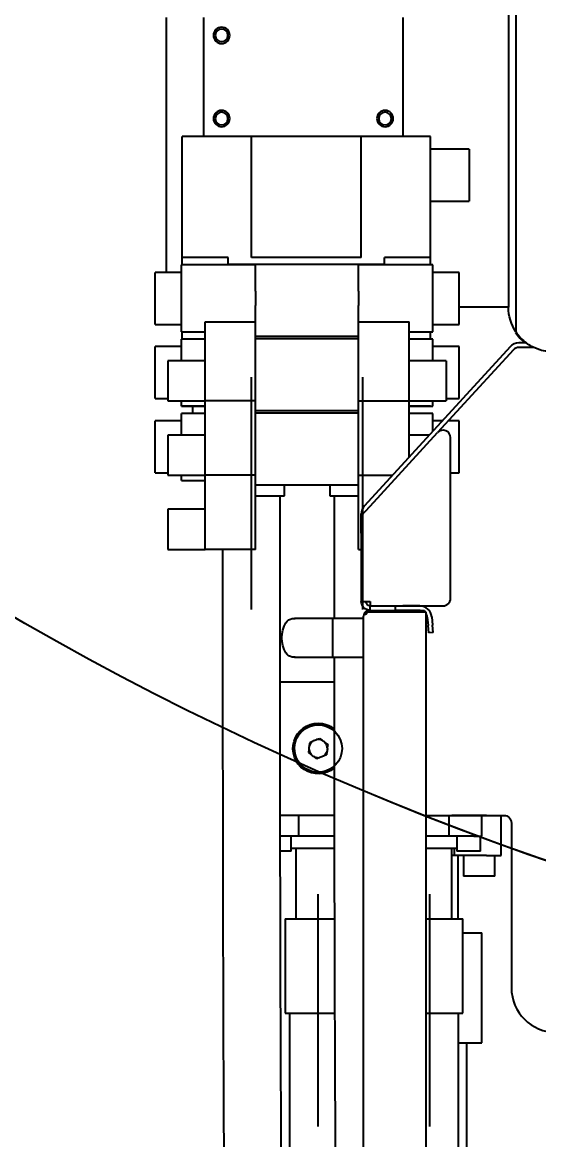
# Model space of a CAD drawing. Header units: millimetres. Extents: x 10462777 to 22643323, y 453826 to 1389191.
# Drawn here: x 11299086 to 11299433, y 582149 to 582901 of the extents above; entities that cross this region are included whole.
import ezdxf

# ---------------------------------------------------------------- set-up
doc = ezdxf.new("R2010")
doc.units = ezdxf.units.MM
doc.header["$LTSCALE"] = 200
doc.header["$MEASUREMENT"] = 0
doc.header["$PDMODE"] = 35
doc.header["$PDSIZE"] = -5
doc.linetypes.add('PHANTOM', pattern=[2.5, 1.25, -0.25, 0.25, -0.25, 0.25, -0.25])
doc.layers.get('0').update_dxf_attribs({"linetype": 'CONTINUOUS'})
doc.layers.get('DEFPOINTS').update_dxf_attribs({"linetype": 'CONTINUOUS'})
doc.layers.add('2', color=2, linetype='CONTINUOUS')
doc.layers.add('DV1_DEFAULT', color=7, linetype='CONTINUOUS')
doc.layers.add('LAYOUT', color=8, linetype='CONTINUOUS', lineweight=25)
doc.styles.get("Standard").update_dxf_attribs({"font": 'SYMBOL'})
doc.dimstyles.new('DS ROBOTEC', dxfattribs={"dimscale": 0, "dimtxt": 2.5, "dimasz": 2.5, "dimexe": 0.3, "dimexo": 0.3, "dimgap": 0.5, "dimtad": 1, "dimzin": 9, "dimdsep": 46, "dimtxsty": 'Standard', "dimblk": 'OPEN', "dimcen": 0, "dimclrd": 4, "dimclre": 4, "dimclrt": 110, "dimazin": 2, "dimtm": 1.5, "dimtfac": 1, "dimtmove": 0, "dimatfit": 3, "dimldrblk": 'OPEN', "dimfxl": 1, "dimtfill": 1, "dimtolj": 1, "dimlwd": -1, "dimlwe": -1, "dimarcsym": 0})

# ---------------------------------------------------------------- blocks, each defined once
blk = doc.blocks.new('r710ic')
at = {"layer": 'DV1_DEFAULT', "color": 7, "linetype": 'Continuous', "lineweight": 0}
blk.add_arc((272041.37, 104232.63), 2050.12, 337.10565, 23.79911, dxfattribs=at)
at = {"layer": 'LAYOUT', "color": 3}
blk.add_circle((272041.37, 104232.63), 2050.12, dxfattribs=at)
blk = doc.blocks.new('A$C7DA30AB0')
at = {"layer": 'LAYOUT', "color": 6, "linetype": 'PHANTOM'}
blk.add_circle((3030.45, 3025.99, 0), 2693.02, dxfattribs=at)
blk = doc.blocks.new('_OPEN')
at = {"color": 0, "linetype": 'ByBlock'}
for p, q in [((-1, 0.1667), (0, 0)), ((0, 0), (-1, -0.1667)), ((0, 0), (-1, 0))]:
    blk.add_line(p, q, dxfattribs=at)
blk = doc.blocks.new('*D268')
at = {"color": 4, "linetype": 'ByBlock', "ltscale": 10, "transparency": 16777216}
for p, q in [((11298559.25, 584536.53), (11298559.25, 584230.76)), ((11298807.86, 582789.32), (11298807.86, 584272.76)), ((11298384.25, 584251.76), (11298209.25, 584251.76)), ((11298807.86, 584251.76), (11298559.25, 584251.76)), ((11298982.86, 584251.76), (11299157.86, 584251.76))]:
    blk.add_line(p, q, dxfattribs=at)
at = {"layer": 'DEFPOINTS', "color": 0, "ltscale": 10, "transparency": 16777216}
for p in [(11298559.25, 584557.53, 0), (11298559.25, 584251.76), (11298807.86, 582768.32, 0)]:
    blk.add_point(p, dxfattribs=at)
at = {"color": 4, "ltscale": 10, "transparency": 16777216, "xscale": 175, "yscale": 175, "zscale": 175}
blk.add_blockref('_OPEN', (11298559.25, 584251.76), dxfattribs=at)
at = {"color": 4, "ltscale": 10, "transparency": 16777216, "xscale": 175, "yscale": 175, "zscale": 175, "rotation": 180}
blk.add_blockref('_OPEN', (11298807.86, 584251.76), dxfattribs=at)
at = {"color": 110, "ltscale": 10, "transparency": 16777216, "insert": (11298683.55, 584411.03), "char_height": 175, "attachment_point": 5, "bg_fill": 3, "box_fill_scale": 1.25, "bg_fill_color": 256, "bg_fill_true_color": 13158600, "bg_fill_transparency": 0}
blk.add_mtext('\\A1;249', dxfattribs=at)

msp = doc.modelspace()

# ---------------------------------------------------------------- linework, layer by layer
at = {"layer": '2', "color": 124, "linetype": 'Continuous'}
for p, q in [((11299412.86241, 583034.4183, 0), (11299412.86241, 582709.41369, 0)), ((11299417.86248, 583034.4183, 0), (11299417.86248, 582692.83033, 0)), ((11299432.90397, 582680.47028, 0), (11299432.92107, 582680.46869, 0))]:
    msp.add_line(p, q, dxfattribs=at)
at = {"layer": '2', "color": 252, "linetype": 'Continuous'}
for p, q in [((11299182.85914, 582732.91457, 0), (11299182.85914, 582904.41646, 0)), ((11299207.8595, 582824.41532, 0), (11299207.8595, 582904.41646, 0)), ((11299341.8614, 582904.41646, 0), (11299341.8614, 582824.41532, 0)), ((11299207.7345, 582894.49405, 0), (11299207.8595, 582894.49405, 0)), ((11299207.7345, 582892.58713, 0), (11299207.8595, 582892.58713, 0)), ((11299207.7345, 582892.00239, 0), (11299207.8595, 582892.00239, 0)), ((11299341.8614, 582824.41532, 0), (11299207.8595, 582824.41532, 0)), ((11299412.86132, 582709.41369, 0), (11299379.65975, 582709.41369, 0)), ((11299424.86305, 582685.41335, 0), (11299419.88559, 582685.41335, 0)), ((11299413.9839, 582682.81433, 0), (11299315.95943, 582575.70467, 0)), ((11299416.19703, 582680.78892, 0), (11299365.17377, 582625.03667, 0)), ((11299430.21305, 582682.4133, 0), (11299419.88559, 582682.4133, 0)), ((11299319.86109, 582575.52428, 0), (11299365.17323, 582625.03608, 0)), ((11299373.86186, 582513.4129, 0), (11299373.86186, 582621.66039, 0)), ((11299313.86101, 582568.96809, 0), (11299319.86109, 582575.52428, 0)), ((11299313.86101, 582557.41153, 0), (11299313.86101, 582570.30357, 0)), ((11299313.86101, 582570.30357, 0), (11299313.86101, 582568.96809, 0)), ((11299313.86101, 582568.96809, 0), (11299313.86101, 582511.41087, 0)), ((11299313.86101, 582511.41087, 0), (11299319.86109, 582511.41087, 0)), ((11299319.86109, 582511.41087, 0), (11299319.86109, 582508.41283, 0)), ((11299319.36108, 582504.42551, 0), (11299317.71542, 582504.42551, 0)), ((11299318.00693, 582504.42751, 0), (11299319.36108, 582504.42751, 0)), ((11299319.41368, 582505.42752, 0), (11299319.36108, 582505.42752, 0)), ((11299353.36157, 582504.42751, 0), (11299319.36108, 582504.42751, 0)), ((11299319.36108, 582504.42551, 0), (11299353.36157, 582504.42551, 0)), ((11299319.86109, 582508.41283, 0), (11299368.86179, 582508.41283, 0)), ((11299319.86109, 582508.41083, 0), (11299336.86133, 582508.41083, 0)), ((11299319.86109, 582505.41079, 0), (11299319.86109, 582508.41083, 0)), ((11299319.86109, 582505.41079, 0), (11299336.86133, 582505.41079, 0)), ((11299353.36157, 582505.42752, 0), (11299336.86124, 582505.42752, 0)), ((11299336.86133, 582505.41079, 0), (11299336.86133, 582508.41083, 0)), ((11299336.86133, 582508.41083, 0), (11299341.8614, 582508.41083, 0)), ((11299353.26845, 582508.41083, 0), (11299341.8614, 582508.41083, 0)), ((11299353.36157, 582505.42752, 0), (11299356.36161, 582505.42752, 0)), ((11299356.36161, 582504.42751, 0), (11299353.36157, 582504.42751, 0)), ((11299353.36157, 582504.42551, 0), (11299357.36162, 582504.42551, 0)), ((11299356.36161, 582505.42752, 0), (11299356.36161, 582504.42751, 0)), ((11299357.36162, 582504.42551, 0), (11299357.36162, 581426.41419, 0)), ((11299315.36103, 581429.41224, 0), (11299315.36103, 582501.42746, 0)), ((11299358.24949, 582500.8465, 0), (11299358.74462, 582495.18723, 0)), ((11299361.23812, 582501.10797, 0), (11299361.73324, 582495.4487, 0)), ((11299362.16903, 582490.46766, 0), (11299361.73324, 582495.4487, 0)), ((11299359.1804, 582490.20619, 0), (11299358.74462, 582495.18723, 0)), ((11299362.16903, 582490.46766, 0), (11299359.1804, 582490.20619, 0)), ((11299259.2332, 582457.41011, 0), (11299295.53668, 582457.41011, 0)), ((11299279.08721, 582414.52882, 0), (11299279.36233, 582416.62498, 0)), ((11299279.36233, 582416.62498, 0), (11299281.31522, 582417.43479, 0)), ((11299283.80932, 582418.46904, 0), (11299285.7622, 582419.27885, 0)), ((11299285.7622, 582419.27885, 0), (11299287.43996, 582417.99252, 0)), ((11299289.5827, 582416.34969, 0), (11299291.26046, 582415.06335, 0)), ((11299291.26046, 582415.06335, 0), (11299290.98534, 582412.96719, 0)), ((11299278.46073, 582409.75559, 0), (11299278.73585, 582411.85174, 0)), ((11299280.13849, 582408.46925, 0), (11299278.46073, 582409.75559, 0)), ((11299283.95899, 582405.54008, 0), (11299282.28122, 582406.82642, 0)), ((11299285.91187, 582406.3499, 0), (11299283.95899, 582405.54008, 0)), ((11299290.35885, 582408.19396, 0), (11299288.40597, 582407.38415, 0)), ((11299290.63397, 582410.29012, 0), (11299290.35885, 582408.19396, 0)), ((11299295.6084, 582367.40883, 0), (11299259.30757, 582367.40883, 0)), ((11299357.36162, 582367.40883, 0), (11299409.86237, 582367.40883, 0)), ((11299414.86244, 582362.40876, 0), (11299414.86244, 582251.40718, 0))]:
    msp.add_line(p, q, dxfattribs=at)
at = {"layer": '2', "color": 60, "linetype": 'Continuous'}
for p, q in [((11299207.85951, 582824.41532, 0), (11299193.35929, 582824.41532, 0)), ((11299193.35929, 582742.91416, 0), (11299193.35929, 582824.41532, 0)), ((11299239.85995, 582742.91416, 0), (11299239.85995, 582824.41532, 0)), ((11299313.86101, 582742.91416, 0), (11299313.86101, 582824.41532, 0)), ((11299360.36167, 582824.41532, 0), (11299341.86094, 582824.41532, 0)), ((11299360.36167, 582742.91416, 0), (11299360.36167, 582824.41532, 0)), ((11299386.36204, 582815.9152, 0), (11299360.36203, 582815.9152, 0)), ((11299386.36204, 582815.9152, 0), (11299386.36204, 582798.41495, 0)), ((11299386.36204, 582798.41495, 0), (11299386.36204, 582780.9147, 0)), ((11299360.36203, 582780.9147, 0), (11299386.36204, 582780.9147, 0)), ((11299242.76, 582737.91409, 0), (11299192.75929, 582737.91409, 0)), ((11299192.75929, 582715.41377, 0), (11299192.75929, 582737.91409, 0)), ((11299224.35973, 582742.91416, 0), (11299193.35929, 582742.91416, 0)), ((11299193.35929, 582737.91355, 0), (11299193.35929, 582742.91314, 0)), ((11299224.35973, 582738.4141, 0), (11299224.35973, 582742.91416, 0)), ((11299224.35973, 582738.4141, 0), (11299329.36123, 582738.4141, 0)), ((11299313.86101, 582742.91416, 0), (11299239.85995, 582742.91416, 0)), ((11299239.85995, 582737.91355, 0), (11299239.85995, 582738.41402, 0)), ((11299242.76, 582720.13083, 0), (11299242.76, 582738.4141, 0)), ((11299311.96098, 582720.13083, 0), (11299311.96098, 582738.4141, 0)), ((11299361.96169, 582737.91409, 0), (11299311.96098, 582737.91409, 0)), ((11299313.86101, 582737.91355, 0), (11299313.86101, 582738.41402, 0)), ((11299360.36167, 582742.91416, 0), (11299329.36123, 582742.91416, 0)), ((11299329.36123, 582738.4141, 0), (11299329.36123, 582742.91416, 0)), ((11299360.36167, 582737.91355, 0), (11299360.36167, 582742.91314, 0)), ((11299361.96169, 582715.41377, 0), (11299361.96169, 582737.91409, 0)), ((11299192.75929, 582732.91402, 0), (11299175.05903, 582732.91402, 0)), ((11299175.05903, 582715.9497, 0), (11299175.05903, 582732.91402, 0)), ((11299379.66194, 582732.91402, 0), (11299361.96169, 582732.91402, 0)), ((11299379.66194, 582715.9497, 0), (11299379.66194, 582732.91402, 0)), ((11299175.05903, 582697.91352, 0), (11299175.05903, 582715.9497, 0)), ((11299192.75929, 582692.91345, 0), (11299192.75929, 582715.41377, 0)), ((11299242.76, 582720.13083, 0), (11299242.76, 582710.69671, 0)), ((11299311.96098, 582720.13083, 0), (11299311.96098, 582710.69671, 0)), ((11299361.96169, 582692.91345, 0), (11299361.96169, 582715.41377, 0)), ((11299379.66194, 582697.91352, 0), (11299379.66194, 582715.9497, 0)), ((11299242.76, 582689.91341, 0), (11299242.76, 582710.69671, 0)), ((11299311.96098, 582689.91341, 0), (11299311.96098, 582710.69671, 0)), ((11299208.75951, 582646.41279, 0), (11299208.75951, 582699.59426, 0)), ((11299208.75951, 582699.59426, 0), (11299242.76, 582699.59426, 0)), ((11299311.96098, 582699.59426, 0), (11299345.96146, 582699.59426, 0)), ((11299345.96146, 582646.41279, 0), (11299345.96146, 582699.59426, 0)), ((11299175.05903, 582697.91352, 0), (11299192.75929, 582697.91352, 0)), ((11299192.75929, 582692.91345, 0), (11299208.75951, 582692.91345, 0)), ((11299193.35929, 582687.91284, 0), (11299193.35929, 582692.91243, 0)), ((11299345.96146, 582692.91345, 0), (11299361.96169, 582692.91345, 0)), ((11299360.36167, 582687.91284, 0), (11299360.36167, 582692.91243, 0)), ((11299361.96169, 582697.91352, 0), (11299379.66194, 582697.91352, 0)), ((11299208.75951, 582687.91338, 0), (11299192.75929, 582687.91338, 0)), ((11299192.75929, 582673.41387, 0), (11299192.75929, 582687.91338, 0)), ((11299242.76, 582646.41279, 0), (11299242.76, 582689.91341, 0)), ((11299242.76, 582689.91341, 0), (11299311.96098, 582689.91341, 0)), ((11299242.76125, 582688.41339, 0), (11299311.96051, 582688.41339, 0)), ((11299311.96098, 582646.41279, 0), (11299311.96098, 582689.91341, 0)), ((11299361.96169, 582687.91338, 0), (11299345.96146, 582687.91338, 0)), ((11299361.96169, 582673.41387, 0), (11299361.96169, 582687.91338, 0)), ((11299192.75929, 582682.91331, 0), (11299175.05903, 582682.91331, 0)), ((11299175.05903, 582665.94898, 0), (11299175.05903, 582682.91331, 0)), ((11299379.66194, 582682.91331, 0), (11299361.96169, 582682.91331, 0)), ((11299379.66194, 582665.94898, 0), (11299379.66194, 582682.91331, 0)), ((11299208.75951, 582673.41318, 0), (11299183.75916, 582673.41318, 0)), ((11299183.75916, 582673.41318, 0), (11299183.75916, 582659.91298, 0)), ((11299370.96182, 582673.41318, 0), (11299345.96146, 582673.41318, 0)), ((11299370.96182, 582673.41318, 0), (11299370.96182, 582659.91298, 0)), ((11299175.05903, 582647.91281, 0), (11299175.05903, 582665.94898, 0)), ((11299379.66194, 582647.91281, 0), (11299379.66194, 582665.94898, 0)), ((11299183.75916, 582659.91298, 0), (11299183.75916, 582646.41279, 0)), ((11299370.96182, 582659.91298, 0), (11299370.96182, 582646.41279, 0)), ((11299175.05903, 582647.91281, 0), (11299183.75926, 582647.91281, 0)), ((11299183.75916, 582646.41279, 0), (11299208.75951, 582646.41279, 0)), ((11299192.75929, 582642.91274, 0), (11299192.75929, 582646.41186, 0)), ((11299242.76, 582646.41279, 0), (11299208.75951, 582646.41279, 0)), ((11299208.75951, 582596.41208, 0), (11299208.75951, 582646.41263, 0)), ((11299242.76, 582639.9127, 0), (11299242.76, 582646.413, 0)), ((11299311.96098, 582639.9127, 0), (11299311.96098, 582646.413, 0)), ((11299311.96098, 582646.41279, 0), (11299345.96146, 582646.41279, 0)), ((11299345.96146, 582646.41279, 0), (11299370.96182, 582646.41279, 0)), ((11299345.96146, 582608.4876, 0), (11299345.96146, 582646.41263, 0)), ((11299361.96169, 582642.91274, 0), (11299361.96169, 582646.41186, 0)), ((11299370.96171, 582647.91281, 0), (11299379.66194, 582647.91281, 0)), ((11299192.75929, 582642.91274, 0), (11299208.75951, 582642.91274, 0)), ((11299208.75973, 582642.91274, 0), (11299193.35929, 582642.91274, 0)), ((11299242.76, 582596.41208, 0), (11299242.76, 582639.9127, 0)), ((11299242.76, 582639.9127, 0), (11299311.96098, 582639.9127, 0)), ((11299242.76125, 582638.41268, 0), (11299311.96051, 582638.41268, 0)), ((11299311.96098, 582596.41208, 0), (11299311.96098, 582639.9127, 0)), ((11299360.36167, 582642.91274, 0), (11299345.96099, 582642.91274, 0)), ((11299345.96146, 582642.91274, 0), (11299361.96169, 582642.91274, 0)), ((11299192.75929, 582632.9126, 0), (11299175.05903, 582632.9126, 0)), ((11299175.05903, 582615.94827, 0), (11299175.05903, 582632.9126, 0)), ((11299208.75951, 582637.91267, 0), (11299192.75929, 582637.91267, 0)), ((11299192.75929, 582623.41315, 0), (11299192.75929, 582637.91267, 0)), ((11299361.96169, 582637.91267, 0), (11299345.96146, 582637.91267, 0)), ((11299361.96169, 582625.97214, 0), (11299361.96169, 582637.91267, 0)), ((11299368.31497, 582632.9126, 0), (11299361.96169, 582632.9126, 0)), ((11299379.66194, 582632.9126, 0), (11299372.38161, 582632.9126, 0)), ((11299379.66194, 582615.94827, 0), (11299379.66194, 582632.9126, 0)), ((11299208.75951, 582623.41247, 0), (11299183.75916, 582623.41247, 0)), ((11299183.75916, 582623.41247, 0), (11299183.75916, 582609.91227, 0)), ((11299359.62025, 582623.41247, 0), (11299345.96146, 582623.41247, 0)), ((11299175.05903, 582597.9121, 0), (11299175.05903, 582615.94827, 0)), ((11299379.66194, 582597.9121, 0), (11299379.66194, 582615.94827, 0)), ((11299183.75916, 582609.91227, 0), (11299183.75916, 582596.41208, 0)), ((11299175.05903, 582597.9121, 0), (11299183.75926, 582597.9121, 0)), ((11299183.75916, 582596.41208, 0), (11299208.75951, 582596.41208, 0)), ((11299192.75929, 582592.91203, 0), (11299192.75929, 582596.41115, 0)), ((11299242.76, 582596.41208, 0), (11299208.75951, 582596.41208, 0)), ((11299208.75951, 582546.41137, 0), (11299208.75951, 582596.41192, 0)), ((11299242.76, 582589.91199, 0), (11299242.76, 582596.41229, 0)), ((11299311.96098, 582589.91199, 0), (11299311.96098, 582596.41229, 0)), ((11299311.96098, 582596.41208, 0), (11299334.91024, 582596.41208, 0)), ((11299373.86179, 582597.9121, 0), (11299379.66194, 582597.9121, 0)), ((11299192.75929, 582592.91203, 0), (11299208.75951, 582592.91203, 0)), ((11299242.76, 582546.41137, 0), (11299242.76, 582589.91199, 0)), ((11299242.76, 582589.91199, 0), (11299311.96098, 582589.91199, 0)), ((11299262.11027, 582582.41188, 0), (11299262.11027, 582589.91293, 0)), ((11299292.6107, 582589.91293, 0), (11299292.6107, 582582.41188, 0)), ((11299311.96098, 582546.41137, 0), (11299311.96098, 582589.91199, 0)), ((11299242.75915, 582582.41188, 0), (11299262.11027, 582582.41188, 0)), ((11299292.6107, 582582.41188, 0), (11299311.96182, 582582.41188, 0)), ((11299208.75951, 582573.41176, 0), (11299183.75916, 582573.41176, 0)), ((11299183.75916, 582573.41176, 0), (11299183.75916, 582559.91156, 0)), ((11299183.75916, 582559.91156, 0), (11299183.75916, 582546.41137, 0)), ((11299183.75916, 582546.41137, 0), (11299208.75951, 582546.41137, 0)), ((11299242.76, 582546.41137, 0), (11299208.75951, 582546.41137, 0)), ((11299311.96098, 582546.41137, 0), (11299313.86129, 582546.41137, 0)), ((11299271.76041, 582353.40863, 0), (11299271.76041, 582367.40883, 0)), ((11299372.96185, 582353.40863, 0), (11299372.96185, 582367.40883, 0)), ((11299376.5369, 582367.40883, 0), (11299374.86156, 582367.40883, 0)), ((11299398.07853, 582367.40883, 0), (11299376.5369, 582367.40883, 0)), ((11299394.86216, 582353.40863, 0), (11299394.86216, 582367.40883, 0)), ((11299398.07853, 582367.40883, 0), (11299407.86234, 582367.40883, 0)), ((11299407.86234, 582340.40845, 0), (11299407.86234, 582367.40883, 0)), ((11299271.76041, 582353.40863, 0), (11299259.32795, 582353.40863, 0)), ((11299266.66034, 582343.40849, 0), (11299266.66034, 582353.40863, 0)), ((11299295.62854, 582353.40863, 0), (11299271.76041, 582353.40863, 0)), ((11299372.96185, 582353.40863, 0), (11299357.36198, 582353.40863, 0)), ((11299389.49919, 582353.40863, 0), (11299372.96185, 582353.40863, 0)), ((11299378.06192, 582353.40863, 0), (11299378.06192, 582343.40849, 0)), ((11299389.49919, 582353.40863, 0), (11299394.86216, 582353.40863, 0)), ((11299394.06214, 582343.40849, 0), (11299394.06214, 582353.40863, 0)), ((11299266.66075, 582345.40852, 0), (11299295.86198, 582345.40852, 0)), ((11299269.86038, 582345.40852, 0), (11299269.86038, 582297.90784, 0)), ((11299357.36274, 582345.40852, 0), (11299378.06151, 582345.40852, 0)), ((11299374.86187, 582297.90784, 0), (11299374.86187, 582345.40852, 0)), ((11299376.5369, 582340.40845, 0), (11299376.5369, 582345.40858, 0)), ((11299266.66034, 582343.40849, 0), (11299259.36382, 582343.40849, 0)), ((11299376.5369, 582340.40845, 0), (11299374.86156, 582340.40845, 0)), ((11299398.07853, 582340.40845, 0), (11299376.5369, 582340.40845, 0)), ((11299394.06214, 582343.40849, 0), (11299378.06192, 582343.40849, 0)), ((11299378.91193, 582297.90814, 0), (11299378.91193, 582340.40759, 0)), ((11299382.71198, 582340.40845, 0), (11299382.71198, 582326.40825, 0)), ((11299398.07853, 582340.40845, 0), (11299407.86234, 582340.40845, 0)), ((11299403.71228, 582326.40825, 0), (11299403.71228, 582340.40845, 0)), ((11299403.71228, 582326.40825, 0), (11299382.71198, 582326.40825, 0)), ((11299262.61028, 582297.90784, 0), (11299262.61028, 582234.40694, 0)), ((11299262.61028, 582297.90784, 0), (11299295.89799, 582297.90784, 0)), ((11299357.36359, 582297.90784, 0), (11299382.11198, 582297.90784, 0)), ((11299382.11198, 582234.40694, 0), (11299382.11198, 582297.90784, 0)), ((11299382.11086, 582288.40771, 0), (11299394.86216, 582288.40771, 0)), ((11299394.86216, 582214.40666, 0), (11299394.86216, 582288.40771, 0)), ((11299262.61028, 582234.40694, 0), (11299296.09278, 582234.40694, 0)), ((11299357.36359, 582234.40694, 0), (11299382.11198, 582234.40694, 0)), ((11299379.60017, 582214.40666, 0), (11299394.86216, 582214.40666, 0))]:
    msp.add_line(p, q, dxfattribs=at)
at = {"layer": '2', "color": 51, "linetype": 'Continuous'}
for p, q in [((11299239.85995, 582506.0608, 0), (11299239.85995, 582662.41302, 0)), ((11299314.86102, 582506.0608, 0), (11299314.86102, 582662.41302, 0)), ((11299284.86059, 582158.05586, 0), (11299284.86059, 582314.40808, 0)), ((11299359.86166, 582158.05586, 0), (11299359.86166, 582314.40808, 0))]:
    msp.add_line(p, q, dxfattribs=at)
at = {"layer": '2', "color": 30, "linetype": 'Continuous'}
msp.add_line((11299200.35939, 582642.91305, 0), (11299200.35939, 582637.91268, 0), dxfattribs=at)
at = {"layer": '2', "color": 27, "linetype": 'Continuous'}
for p, q in [((11299242.75935, 582582.40896, 0), (11299259.21018, 582582.40896, 0)), ((11299259.21023, 582582.40896, 0), (11299259.21023, 582582.41193, 0)), ((11299295.51075, 582582.41193, 0), (11299295.51075, 582582.40896, 0)), ((11299295.51075, 582582.40896, 0), (11299311.96163, 582582.40896, 0)), ((11299265.51032, 582234.40605, 0), (11299284.86059, 582234.40605, 0)), ((11299284.86059, 582234.40605, 0), (11299296.00885, 582234.40605, 0)), ((11299357.36106, 582234.40605, 0), (11299359.86166, 582234.40605, 0)), ((11299359.86166, 582234.40605, 0), (11299379.21184, 582234.40605, 0)), ((11299379.58267, 582214.40657, 0), (11299384.86201, 582214.40657, 0))]:
    msp.add_line(p, q, dxfattribs=at)
at = {"layer": '2', "color": 95, "linetype": 'Continuous'}
for p, q in [((11299294.36073, 582499.91744, 0), (11299268.86037, 582499.91744, 0)), ((11299315.36103, 582499.92744, 0), (11299294.36073, 582499.92744, 0)), ((11299294.36073, 582499.84518, 0), (11299294.36073, 582499.92744, 0)), ((11299294.36073, 582499.84518, 0), (11299294.36073, 582497.11906, 0)), ((11299294.36073, 582497.11906, 0), (11299294.36073, 582476.73546, 0)), ((11299268.86037, 582473.93707, 0), (11299294.36073, 582473.93707, 0)), ((11299294.36073, 582476.73546, 0), (11299294.36073, 582474.00933, 0)), ((11299294.36073, 582473.92707, 0), (11299294.36073, 582474.00933, 0)), ((11299294.36073, 582473.92707, 0), (11299315.36103, 582473.92707, 0))]:
    msp.add_line(p, q, dxfattribs=at)
at = {"layer": '2', "color": 252, "linetype": 'Continuous', "extrusion": (0, 0, -1)}
for centre, radius in [((-11299219.85967, 582892.41629, 0), 5.50008), ((-11299219.85967, 582892.41629, 0), 4.25006), ((-11299219.85967, 582836.41549, 0), 5.50008), ((-11299329.86123, 582836.41549, 0), 5.50008), ((-11299219.85967, 582836.41549, 0), 4.25006), ((-11299329.86123, 582836.41549, 0), 4.25006)]:
    msp.add_circle(centre, radius, dxfattribs=at)
at = {"layer": '2', "color": 124, "linetype": 'Continuous', "extrusion": (0, 0, -1)}
msp.add_arc((-11299442.86284, 582709.41369, 0), 30.00043, 326.44269011, 0, dxfattribs=at)
at = {"layer": '2', "color": 124, "linetype": 'Continuous'}
msp.add_arc((11299442.86284, 582709.41369, 0), 30.00043, 213.55730989, 233.13010238, dxfattribs=at)
at = {"layer": '2', "color": 252, "linetype": 'Continuous'}
for centre, radius, start, end in [((11299419.88559, 582677.41323, 0), 8.00011, 90, 137.53591809), ((11299419.88559, 582677.41323, 0), 5.00007, 90, 137.53591809), ((11299368.86179, 582621.66039, 0), 5.00007, 0, 137.53591809), ((11299321.86112, 582570.30357, 0), 8.00011, 137.53591809, 180), ((11299368.86179, 582513.4129, 0), 5.00007, 270, 0), ((11299319.36108, 582501.42746, 0), 4.00006, 152.21930979, 180), ((11299319.36108, 582501.42746, 0), 4.00006, 90, 114.29345696), ((11299353.26845, 582500.41072, 0), 8.00011, 4.99999999, 90), ((11299353.26845, 582500.41072, 0), 5.00007, 4.99999999, 35.05278226), ((11299284.86059, 582412.40947, 0), 6.15009, 125.20305705, 159.84229023), ((11299284.86059, 582412.40947, 0), 6.15009, 65.20305698, 99.8422901), ((11299284.86059, 582412.40947, 0), 6.15009, 5.20305708, 39.84229001), ((11299284.86059, 582412.40947, 0), 6.15009, 185.20305708, 219.84229001), ((11299284.86059, 582412.40947, 0), 6.15009, 245.20305698, 279.8422901), ((11299284.86059, 582412.40947, 0), 6.15009, 305.20305705, 339.84229023), ((11299444.86287, 582251.40718, 0), 30.00043, 180, 270)]:
    msp.add_arc(centre, radius, start, end, dxfattribs=at)
at = {"layer": '2', "color": 252, "linetype": 'Continuous', "extrusion": (0, 0, -1)}
for centre, radius, start, end in [((-11299319.86109, 582511.41087, 0), 6.00009, 270, 0), ((-11299319.86109, 582511.41087, 0), 3.00004, 270, 0), ((-11299284.86059, 582412.40947, 0), 17.00024, 230.57999856, 90), ((-11299284.86059, 582412.40947, 0), 16.00023, 340.2616952, 157.47732637), ((-11299284.86059, 582412.40947, 0), 16.00023, 227.76734071, 132.88481394), ((-11299284.86059, 582412.40947, 0), 17.00024, 90, 129.64500572), ((-11299284.86059, 582412.40947, 0), 6.15009, 354.79694292, 20.15770977), ((-11299284.86059, 582412.40947, 0), 6.15009, 54.79694295, 80.1577099), ((-11299284.86059, 582412.40947, 0), 6.15009, 114.79694302, 140.15770999), ((-11299284.86059, 582412.40947, 0), 6.15009, 174.79694292, 200.15770977), ((-11299284.86059, 582412.40947, 0), 16.00023, 157.47732637, 245.43546159), ((-11299284.86059, 582412.40947, 0), 6.15009, 294.79694302, 320.15770999), ((-11299284.86059, 582412.40947, 0), 6.15009, 234.79694295, 260.1577099), ((-11299409.86237, 582362.40876, 0), 5.00007, 90, 180)]:
    msp.add_arc(centre, radius, start, end, dxfattribs=at)
at = {"layer": '2', "color": 95, "linetype": 'Continuous', "extrusion": (0, 0, -1)}
for centre, radius, start, end in [((-11299280.24288, 582486.92726, 0), 19.88264, 329.16296131, 30.83703869), ((-11299280.25911, 582486.92726, 0), 19.88887, 329.22345919, 30.77654081), ((-11299268.03671, 582494.21429, 0), 5.66675, 30.83703869, 83.55121696), ((-11299268.0399, 582494.20459, 0), 5.66675, 30.77654081, 83.56748992), ((-11299268.86037, 582486.92726, 0), 13.00018, 83.55121696, 90), ((-11299268.86037, 582486.92726, 0), 12.99018, 83.56749121, 89.99996798), ((-11299268.86037, 582486.92726, 0), 13.00018, 90, 92.24749309), ((-11299268.03671, 582479.64022, 0), 5.66675, 276.44878304, 329.16296131), ((-11299268.0399, 582479.64992, 0), 5.66675, 276.43250772, 329.22345919), ((-11299268.86037, 582486.92726, 0), 13.00018, 270, 276.44878304), ((-11299268.86037, 582486.92726, 0), 12.99018, 270.00003095, 276.43250772), ((-11299268.86037, 582486.92726, 0), 13.00018, 267.75250691, 270)]:
    msp.add_arc(centre, radius, start, end, dxfattribs=at)
at = {"layer": '2', "color": 124, "linetype": 'Continuous'}
msp.add_ellipse((11299442.86284, 582708.77368, 0), major_axis=(30.00043, 0), ratio=0.999993052, start_param=3.716140114, end_param=4.034139331, dxfattribs=at)
at = {"layer": '2', "color": 252, "linetype": 'Continuous'}
for major_axis, ratio, start_param, end_param in [((-4.00006, 0), 0.999333333, 5.798320795, 6.283185307), ((-0.6131, 2.93673), 0.999999999, 6.077372239, 6.483989463)]:
    msp.add_ellipse((11299319.36108, 582501.42746, 0), major_axis=major_axis, ratio=ratio, start_param=start_param, end_param=end_param, dxfattribs=at)
at = {"layer": '2', "color": 124, "linetype": 'Continuous'}
msp.add_open_spline([(11299442.86284, 582679.41326, 0), (11299442.75401, 582679.41326, 0), (11299442.64401, 582679.41386, 0), (11299442.42504, 582679.41626, 0), (11299442.09681, 582679.42165, 0), (11299441.76932, 582679.4324, 0), (11299441.11556, 582679.46101, 0), (11299440.68134, 582679.48954, 0), (11299439.3851, 582679.60289, 0), (11299438.52955, 582679.71553, 0), (11299436.00103, 582680.15843, 0), (11299434.36637, 582680.59436, 0), (11299432.42469, 582681.28469, 0), (11299432.04114, 582681.43009, 0), (11299431.28627, 582681.73384, 0), (11299430.91601, 582681.89175, 0), (11299429.82749, 582682.38151, 0), (11299429.13154, 582682.7294, 0), (11299427.13758, 582683.81999, 0), (11299425.93386, 582684.60989, 0), (11299424.86258, 582685.41335, 0)], degree=3, knots=[0, 0, 0, 0, 0.015625, 0.015625, 0.03125, 0.0625, 0.0625, 0.125, 0.125, 0.25, 0.25, 0.5, 0.5, 0.5625, 0.5625, 0.625, 0.625, 0.75, 0.75, 1, 1, 1, 1], dxfattribs=at)
at = {"layer": '2', "color": 27, "linetype": 'Continuous'}
for points, knots in [([(11299279.51494, 581477.34538, 0), (11299280.13966, 581476.48084, 0), (11299278.9335, 581480.00045, 0), (11299278.03753, 581487.10033, 0), (11299276.54363, 581498.7814, 0), (11299274.51959, 581519.94836, 0), (11299272.08857, 581554.60443, 0), (11299269.61501, 581604.01354, 0), (11299267.34278, 581663.33982, 0), (11299265.33281, 581732.52654, 0), (11299263.59816, 581812.06651, 0), (11299262.29932, 581891.59823, 0), (11299261.32939, 581970.0504, 0), (11299260.60604, 582047.2888, 0), (11299260.03724, 582130.59535, 0), (11299259.70255, 582203.65043, 0), (11299259.50451, 582265.41228, 0), (11299259.3905, 582312.93081, 0), (11299259.30683, 582362.71621, 0), (11299259.25171, 582414.71329, 0), (11299259.22119, 582468.8383, 0), (11299259.21075, 582524.97454, 0), (11299259.20892, 582563.05616, 0), (11299259.21016, 582582.40896, 0)], [0, 0, 0, 0, 0.025389539, 0.048545827, 0.071841183, 0.097469773, 0.150191775, 0.202651124, 0.254094874, 0.31963857, 0.386189789, 0.455444735, 0.515241905, 0.576054535, 0.640566423, 0.713677883, 0.749389941, 0.786896547, 0.826181268, 0.867207931, 0.909916637, 0.954220594, 1, 1, 1, 1]), ([(11299295.51081, 582582.40896, 0), (11299295.50963, 582563.37935, 0), (11299295.51089, 582535.88075, 0), (11299295.51483, 582508.38212, 0), (11299295.51652, 582499.91305, 0)], [0, 0, 0, 0, 0.692017194, 1, 1, 1, 1]), ([(11299220.50977, 582546.40554, 0), (11299220.51017, 582539.37713, 0), (11299220.51236, 582514.55222, 0), (11299220.51967, 582473.19918, 0), (11299220.54538, 582423.63151, 0), (11299220.58852, 582377.90364, 0), (11299220.64895, 582336.02308, 0), (11299220.73637, 582291.98803, 0), (11299220.85597, 582247.52575, 0), (11299221.01466, 582203.08836, 0), (11299221.28855, 582141.20519, 0), (11299221.7947, 582058.12861, 0), (11299222.7009, 581961.24822, 0), (11299223.86413, 581873.25585, 0), (11299225.22545, 581795.19505, 0), (11299226.80983, 581726.00311, 0), (11299228.56209, 581666.22453, 0), (11299230.19333, 581621.49897, 0), (11299231.81886, 581584.90728, 0), (11299233.42362, 581554.5261, 0), (11299235.32733, 581525.17364, 0), (11299237.57535, 581498.95887, 0), (11299239.97139, 581478.52042, 0), (11299242.73426, 581465.77402, 0), (11299244.9846, 581459.69286, 0), (11299248.06446, 581454.04375, 0), (11299254.94625, 581448.25319, 0), (11299264.50297, 581445.96374, 0), (11299273.73683, 581448.3155, 0), (11299280.21164, 581453.98048, 0), (11299282.35878, 581457.47193, 0), (11299284.88828, 581462.83235, 0), (11299286.9203, 581470.78366, 0), (11299289.13173, 581483.50608, 0), (11299291.21511, 581502.08961, 0), (11299293.2778, 581527.83581, 0), (11299295.45842, 581563.87705, 0), (11299297.52052, 581609.8949, 0), (11299299.12722, 581658.63103, 0), (11299300.25306, 581701.56412, 0), (11299300.89013, 581730.62656, 0), (11299301.22003, 581747.62459, 0), (11299301.30612, 581752.211, 0)], [0, 0, 0, 0, 0.012083754, 0.042680856, 0.071097193, 0.097306776, 0.121309226, 0.143123132, 0.173059851, 0.197834189, 0.219670765, 0.279775546, 0.341429244, 0.38835698, 0.435007168, 0.481698348, 0.516405908, 0.550519525, 0.572840027, 0.596116508, 0.621489259, 0.648618761, 0.675610646, 0.700523709, 0.709473304, 0.718222938, 0.727249736, 0.733926305, 0.74184291, 0.746889806, 0.75398821, 0.765747951, 0.781026227, 0.797326458, 0.820784346, 0.846539579, 0.872626302, 0.910489892, 0.946472426, 0.969122402, 0.991696481, 1, 1, 1, 1]), ([(11299295.52343, 582473.90297, 0), (11299295.52365, 582473.24566, 0), (11299295.52963, 582456.0605, 0), (11299295.54645, 582423.63151, 0), (11299295.58958, 582377.90364, 0), (11299295.65001, 582336.02308, 0), (11299295.73743, 582291.98803, 0), (11299295.85704, 582247.52575, 0), (11299296.01572, 582203.08836, 0), (11299296.28962, 582141.20519, 0), (11299296.79577, 582058.12861, 0), (11299297.70197, 581961.24822, 0), (11299298.8652, 581873.25585, 0), (11299300.22651, 581795.19505, 0), (11299301.8109, 581726.00311, 0), (11299303.56316, 581666.22453, 0), (11299305.1944, 581621.49897, 0), (11299306.81992, 581584.90728, 0), (11299308.42468, 581554.5261, 0), (11299310.32839, 581525.17364, 0), (11299312.57641, 581498.95887, 0), (11299314.24258, 581484.74632, 0), (11299315.31137, 581478.28281, 0), (11299315.34375, 581478.08891, 0)], [0, 0, 0, 0, 0.001779993, 0.046537337, 0.087818919, 0.125624141, 0.159982281, 0.207134313, 0.246155302, 0.28054915, 0.375217594, 0.472325668, 0.546239518, 0.619716213, 0.693257473, 0.747923851, 0.801654735, 0.836810794, 0.873472572, 0.913436096, 0.956166603, 0.998680353, 1, 1, 1, 1]), ([(11299265.51039, 582234.40605, 0), (11299265.51772, 582208.76762, 0), (11299265.50703, 582160.92051, 0), (11299265.45068, 582094.32651, 0), (11299265.32311, 582038.06154, 0), (11299265.14847, 581991.92369, 0), (11299264.94329, 581953.2312, 0), (11299264.70653, 581918.38284, 0), (11299264.32171, 581872.81656, 0), (11299263.93793, 581838.74998, 0), (11299263.63135, 581816.26663, 0)], [0, 0, 0, 0, 0.182918244, 0.341410473, 0.475177318, 0.584652751, 0.671306985, 0.752432836, 0.835047711, 1, 1, 1, 1]), ([(11299357.41394, 581457.7696, 0), (11299358.19104, 581459.24694, 0), (11299359.9873, 581463.21563, 0), (11299361.92137, 581470.78366, 0), (11299364.1328, 581483.50608, 0), (11299366.21617, 581502.08961, 0), (11299368.27887, 581527.83581, 0), (11299370.45949, 581563.87705, 0), (11299372.52158, 581609.8949, 0), (11299374.12829, 581658.63103, 0), (11299375.25412, 581701.56412, 0), (11299376.1071, 581740.47609, 0), (11299376.9041, 581784.84203, 0), (11299377.64447, 581837.44735, 0), (11299378.28127, 581899.00448, 0), (11299378.76922, 581969.8671, 0), (11299379.08115, 582050.09033, 0), (11299379.20459, 582139.3337, 0), (11299379.22708, 582201.77464, 0), (11299379.21187, 582234.40605, 0)], [0, 0, 0, 0, 0.018490146, 0.047701824, 0.078867457, 0.123718348, 0.172961703, 0.222838862, 0.295233092, 0.364030791, 0.407336975, 0.450498046, 0.501059297, 0.560195489, 0.628535641, 0.706609584, 0.794718013, 0.892755979, 1, 1, 1, 1]), ([(11299385.15149, 582010.38173, 0), (11299385.12017, 582021.47715, 0), (11299385.02046, 582059.8775, 0), (11299384.89743, 582127.88491, 0), (11299384.86216, 582184.79911, 0), (11299384.86201, 582214.40657, 0)], [0, 0, 0, 0, 0.163161197, 0.564680199, 1, 1, 1, 1])]:
    msp.add_open_spline(points, degree=3, knots=knots, dxfattribs=at)
at = {"layer": '2', "color": 252, "linetype": 'Continuous'}
for points, knots in [([(11299317.76505, 582505.09531, 0), (11299317.76494, 582505.09527, 0), (11299317.76484, 582505.09522, 0), (11299317.75602, 582505.09138, 0), (11299317.74494, 582505.08653, 0), (11299317.70606, 582505.06919, 0), (11299317.6724, 582505.05386, 0), (11299317.59261, 582505.01562, 0), (11299317.54758, 582504.99323, 0), (11299317.44971, 582504.94174, 0), (11299317.39655, 582504.91246, 0), (11299317.28476, 582504.84704, 0), (11299317.2269, 582504.81136, 0), (11299317.10822, 582504.73353, 0), (11299317.04696, 582504.69107, 0), (11299316.86253, 582504.55493, 0), (11299316.74061, 582504.45411, 0), (11299316.50116, 582504.22894, 0), (11299316.39041, 582504.11096, 0), (11299316.23675, 582503.92654, 0), (11299316.18831, 582503.86462, 0), (11299316.09818, 582503.74256, 0), (11299316.05618, 582503.68205, 0), (11299315.97781, 582503.56265, 0), (11299315.94177, 582503.50421, 0), (11299315.87701, 582503.39363, 0), (11299315.84799, 582503.34103, 0), (11299315.82208, 582503.29184, 0)], [0, 0, 0, 0, 0.000451773, 0.000451773, 0.037472077, 0.037472077, 0.111512687, 0.111512687, 0.185553296, 0.185553296, 0.259593906, 0.259593906, 0.333634515, 0.333634515, 0.407675125, 0.407675125, 0.555756343, 0.555756343, 0.703837562, 0.703837562, 0.777878172, 0.777878172, 0.851918781, 0.851918781, 0.925959391, 0.925959391, 1, 1, 1, 1]), ([(11299315.82208, 582503.2906, 0), (11299315.87374, 582503.1715, 0), (11299315.9396, 582503.06995, 0), (11299316.09555, 582502.91002, 0), (11299316.18724, 582502.85013, 0), (11299316.38993, 582502.77791, 0), (11299316.504, 582502.76509, 0), (11299316.73978, 582502.79036, 0), (11299316.86492, 582502.82806, 0), (11299317.1089, 582502.94614, 0), (11299317.23086, 582503.02787, 0), (11299317.45171, 582503.22788, 0), (11299317.55362, 582503.34881, 0), (11299317.71143, 582503.62416, 0), (11299317.76757, 582503.7811, 0), (11299317.79981, 582504.10674, 0), (11299317.77396, 582504.27315, 0), (11299317.71542, 582504.42551, 0)], [0, 0, 0, 0, 0.125, 0.125, 0.25, 0.25, 0.375, 0.375, 0.5, 0.5, 0.625, 0.625, 0.75, 0.75, 0.875, 0.875, 1, 1, 1, 1]), ([(11299316.82583, 582503.03145, 0), (11299316.68363, 582503.06869, 0), (11299316.54141, 582503.10589, 0), (11299316.30283, 582503.1679, 0), (11299316.20652, 582503.19284, 0), (11299316.01418, 582503.24247, 0), (11299315.91814, 582503.26717, 0), (11299315.82208, 582503.29184, 0)], [0, 0, 0, 0, 0.425488432, 0.425488432, 0.713241966, 0.713241966, 1, 1, 1, 1]), ([(11299316.82583, 582503.03038, 0), (11299316.65874, 582503.07411, 0), (11299316.49161, 582503.11777, 0), (11299316.24051, 582503.18287, 0), (11299316.15666, 582503.20453, 0), (11299315.98923, 582503.24767, 0), (11299315.90566, 582503.26915, 0), (11299315.82208, 582503.2906, 0)], [0, 0, 0, 0, 0.499971527, 0.499971527, 0.750483743, 0.750483743, 1, 1, 1, 1]), ([(11299317.78176, 582503.97816, 0), (11299317.7573, 582503.96301, 0), (11299317.73209, 582503.94691, 0), (11299317.66792, 582503.90447, 0), (11299317.62768, 582503.87657, 0), (11299317.54578, 582503.8165, 0), (11299317.50431, 582503.78449, 0), (11299317.42045, 582503.71594, 0), (11299317.37758, 582503.67895, 0), (11299317.29396, 582503.60243, 0), (11299317.25315, 582503.5629, 0), (11299317.17354, 582503.48128, 0), (11299317.13439, 582503.43873, 0), (11299317.06103, 582503.35441, 0), (11299317.02654, 582503.31239, 0), (11299316.96142, 582503.22876, 0), (11299316.93094, 582503.18729, 0), (11299316.87511, 582503.1075, 0), (11299316.84948, 582503.06883, 0), (11299316.82583, 582503.03145, 0)], [0, 0, 0, 0, 0.078075968, 0.078075968, 0.193316472, 0.193316472, 0.308556976, 0.308556976, 0.42379748, 0.42379748, 0.539037984, 0.539037984, 0.654278488, 0.654278488, 0.769518992, 0.769518992, 0.884759496, 0.884759496, 1, 1, 1, 1])]:
    msp.add_open_spline(points, degree=3, knots=knots, dxfattribs=at)
for points, degree in [([(11299316.82583, 582503.03038, 0), (11299316.86164, 582502.97443, 0), (11299316.90276, 582502.92498, 0), (11299316.94934, 582502.88475, 0)], 3), ([(11299317.71542, 582505.07332, 0), (11299318.00693, 582504.42751, 0)], 1)]:
    msp.add_open_spline(points, degree=degree, dxfattribs=at)

# ---------------------------------------------------------------- block references
at = {"ltscale": 10}
msp.add_blockref('A$C7DA30AB0', (11294684.4077, 580408.4363, 0), dxfattribs=at)
at = {"layer": 'LAYOUT', "color": 2, "rotation": 270}
msp.add_blockref('r710ic', (11195875.24796, 856316.46559, 0), dxfattribs=at)

# ---------------------------------------------------------------- next in the draw order: dimensions: what is measured, and where the dimension line sits
at = {"ltscale": 10}
dim = msp.add_linear_dim(base=(11298559.24639, 584251.76163, 0), p1=(11298807.85786, 582768.31645, 0), p2=(11298559.24639, 584557.53114, 0), dimstyle='DS ROBOTEC', override={"dimscale": 70, "dimgap": 1, "dimdec": 0, "dimarcsym": 1}, dxfattribs=at)
dim.commit()
dim.dimension.update_dxf_attribs({"geometry": '*D268', "text_midpoint": (11298683.55212, 584251.76163, 0), "dimtype": 160})

doc.saveas('drawing.dxf')
